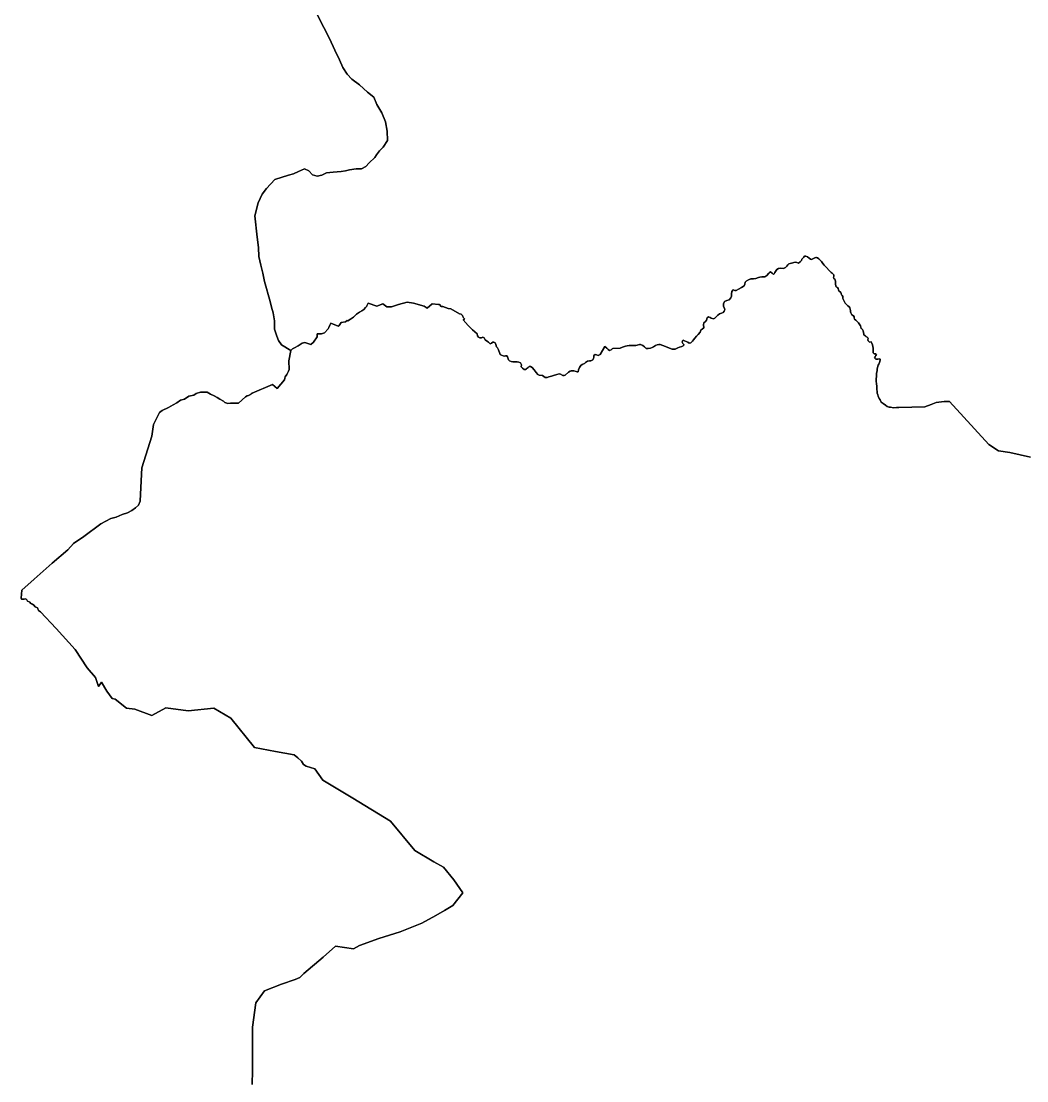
# Model space of a CAD drawing. Header units: inches. Extents: x 33.9 to 41.9, y -4.8 to 5.4.
# Drawn here: x 34.345 to 34.5223, y 0.3384 to 0.5252 of the extents above; entities that cross this region are included whole.
import ezdxf

# ---------------------------------------------------------------- set-up
doc = ezdxf.new("R2010")
doc.units = ezdxf.units.IN
doc.header["$MEASUREMENT"] = 0
doc.layers.add('Counties', color=7, linetype='Continuous')

msp = doc.modelspace()

# ---------------------------------------------------------------- linework, layer by layer
at = {"layer": 'Counties'}
for points in [[(34.39703, 0.52673), (34.39838, 0.52407), (34.39934, 0.5221), (34.40031, 0.52005), (34.40113, 0.51837), (34.40173, 0.517), (34.40245, 0.51582), (34.4033, 0.51496), (34.40465, 0.51395), (34.40608, 0.51269), (34.40715, 0.5118), (34.40769, 0.5105), (34.40858, 0.50903), (34.40925, 0.50742), (34.40954, 0.5058), (34.40957, 0.50415), (34.40879, 0.50297), (34.40818, 0.50232), (34.40765, 0.50164), (34.40733, 0.50117), (34.40636, 0.50024), (34.40579, 0.49959), (34.40501, 0.49913), (34.40405, 0.49913), (34.4029, 0.49898), (34.40216, 0.4988), (34.40144, 0.49866), (34.39998, 0.49859), (34.3988, 0.49848), (34.39798, 0.49802), (34.39716, 0.49784), (34.39638, 0.49809), (34.3957, 0.49881), (34.39492, 0.49917), (34.39388, 0.49866), (34.39303, 0.4983), (34.3921, 0.49802), (34.38971, 0.4973), (34.38822, 0.49572), (34.38747, 0.49468), (34.38679, 0.49317), (34.3862, 0.49089), (34.38657, 0.48711), (34.38682, 0.48528), (34.38689, 0.4837), (34.38725, 0.48219), (34.38761, 0.48079), (34.38789, 0.47928), (34.38889, 0.47577), (34.38914, 0.47476), (34.38939, 0.47379), (34.38967, 0.47239), (34.38968, 0.47089), (34.39006, 0.46969), (34.39037, 0.46891), (34.39088, 0.46816), (34.39256, 0.46712), (34.39216, 0.46533), (34.39223, 0.46377), (34.39213, 0.4635), (34.39199, 0.46326), (34.39182, 0.46289), (34.39155, 0.46248), (34.39147, 0.46224), (34.39143, 0.46195), (34.39013, 0.46045), (34.38933, 0.46112), (34.38573, 0.45963), (34.38553, 0.45953), (34.3854, 0.45939), (34.38533, 0.45933), (34.38506, 0.45923), (34.38482, 0.45916), (34.38455, 0.45899), (34.38328, 0.45787), (34.38289, 0.45783), (34.38189, 0.45783), (34.38142, 0.4578), (34.38089, 0.45798), (34.38068, 0.45823), (34.38003, 0.45855), (34.37957, 0.45888), (34.37904, 0.45916), (34.37836, 0.45945), (34.37775, 0.45977), (34.37722, 0.45977), (34.37661, 0.45977), (34.37586, 0.45959), (34.3754, 0.45929), (34.37454, 0.45911), (34.37376, 0.45858), (34.37305, 0.45836), (34.37244, 0.45793), (34.3718, 0.45757), (34.37094, 0.4571), (34.36987, 0.45657), (34.36937, 0.45621), (34.36832, 0.45408), (34.36802, 0.45204), (34.36623, 0.44646), (34.36604, 0.44183), (34.36598, 0.4406), (34.36566, 0.43991), (34.36516, 0.43941), (34.36452, 0.43894), (34.3637, 0.43855), (34.36281, 0.43823), (34.36174, 0.43776), (34.36081, 0.43755), (34.35903, 0.43657), (34.35602, 0.43436), (34.35422, 0.4331), (34.35322, 0.43202), (34.35045, 0.42967), (34.34726, 0.42686), (34.34512, 0.42491), (34.34498, 0.42351), (34.34506, 0.42332), (34.34551, 0.42332), (34.34581, 0.42335), (34.346, 0.42322), (34.3461, 0.42295), (34.34637, 0.42287), (34.34653, 0.42276), (34.34664, 0.42262), (34.3468, 0.42249), (34.34698, 0.42246), (34.34722, 0.42227), (34.34744, 0.42195), (34.34784, 0.42176), (34.34803, 0.42133), (34.34838, 0.42111), (34.35116, 0.41812), (34.3545, 0.41447), (34.35663, 0.4112), (34.35806, 0.40948), (34.35863, 0.40791), (34.35913, 0.40869), (34.36006, 0.40711), (34.36102, 0.40578), (34.36155, 0.40568), (34.36357, 0.40412), (34.36505, 0.40392), (34.36804, 0.4028), (34.37049, 0.40418), (34.37441, 0.40365), (34.37895, 0.40413), (34.38193, 0.40233), (34.38612, 0.3972), (34.38984, 0.39649), (34.39314, 0.39587), (34.39378, 0.39537), (34.39439, 0.39476), (34.39478, 0.39419), (34.39521, 0.3939), (34.39677, 0.39343), (34.39819, 0.39139), (34.40348, 0.38826), (34.41014, 0.3842), (34.41442, 0.37904), (34.41774, 0.37701), (34.41944, 0.37608), (34.42127, 0.37387), (34.42287, 0.37157), (34.42108, 0.36934), (34.41964, 0.36842), (34.4181, 0.36758), (34.41565, 0.36624), (34.4118, 0.36468), (34.40803, 0.3635), (34.40467, 0.36225), (34.40358, 0.36167), (34.40042, 0.36217), (34.39821, 0.36021), (34.39485, 0.35733), (34.3941, 0.35661), (34.39331, 0.35628), (34.39087, 0.35546), (34.38789, 0.35428), (34.38638, 0.35219), (34.38575, 0.34789), (34.38578, 0.34386), (34.38578, 0.34022), (34.38571, 0.3378)], [(34.39703, 0.52673), (34.39838, 0.52407), (34.39934, 0.5221), (34.40031, 0.52005), (34.40113, 0.51837), (34.40173, 0.517), (34.40245, 0.51582), (34.4033, 0.51496), (34.40465, 0.51395), (34.40608, 0.51269), (34.40715, 0.5118), (34.40769, 0.5105), (34.40858, 0.50903), (34.40925, 0.50742), (34.40954, 0.5058), (34.40957, 0.50415), (34.40879, 0.50297), (34.40818, 0.50232), (34.40765, 0.50164), (34.40733, 0.50117), (34.40636, 0.50024), (34.40579, 0.49959), (34.40501, 0.49913), (34.40405, 0.49913), (34.4029, 0.49898), (34.40216, 0.4988), (34.40144, 0.49866), (34.39998, 0.49859), (34.3988, 0.49848), (34.39798, 0.49802), (34.39716, 0.49784), (34.39638, 0.49809), (34.3957, 0.49881), (34.39492, 0.49917), (34.39388, 0.49866), (34.39303, 0.4983), (34.3921, 0.49802), (34.38971, 0.4973), (34.38822, 0.49572), (34.38747, 0.49468), (34.38679, 0.49317), (34.3862, 0.49089), (34.38657, 0.48711), (34.38682, 0.48528), (34.38689, 0.4837), (34.38725, 0.48219), (34.38761, 0.48079), (34.38789, 0.47928), (34.38889, 0.47577), (34.38914, 0.47476), (34.38939, 0.47379), (34.38967, 0.47239), (34.38968, 0.47089), (34.39006, 0.46969), (34.39037, 0.46891), (34.39088, 0.46816), (34.39256, 0.46712), (34.39216, 0.46533), (34.39223, 0.46377), (34.39213, 0.4635), (34.39199, 0.46326), (34.39182, 0.46289), (34.39155, 0.46248), (34.39147, 0.46224), (34.39143, 0.46195), (34.39013, 0.46045), (34.38933, 0.46112), (34.38573, 0.45963), (34.38553, 0.45953), (34.3854, 0.45939), (34.38533, 0.45933), (34.38506, 0.45923), (34.38482, 0.45916), (34.38455, 0.45899), (34.38328, 0.45787), (34.38289, 0.45783), (34.38189, 0.45783), (34.38142, 0.4578), (34.38089, 0.45798), (34.38068, 0.45823), (34.38003, 0.45855), (34.37957, 0.45888), (34.37904, 0.45916), (34.37836, 0.45945), (34.37775, 0.45977), (34.37722, 0.45977), (34.37661, 0.45977), (34.37586, 0.45959), (34.3754, 0.45929), (34.37454, 0.45911), (34.37376, 0.45858), (34.37305, 0.45836), (34.37244, 0.45793), (34.3718, 0.45757), (34.37094, 0.4571), (34.36987, 0.45657), (34.36937, 0.45621), (34.36832, 0.45408), (34.36802, 0.45204), (34.36623, 0.44646), (34.36604, 0.44183), (34.36598, 0.4406), (34.36566, 0.43991), (34.36516, 0.43941), (34.36452, 0.43894), (34.3637, 0.43855), (34.36281, 0.43823), (34.36174, 0.43776), (34.36081, 0.43755), (34.35903, 0.43657), (34.35602, 0.43436), (34.35422, 0.4331), (34.35322, 0.43202), (34.35045, 0.42967), (34.34726, 0.42686), (34.34512, 0.42491), (34.34498, 0.42351), (34.34506, 0.42332), (34.34551, 0.42332), (34.34581, 0.42335), (34.346, 0.42322), (34.3461, 0.42295), (34.34637, 0.42287), (34.34653, 0.42276), (34.34664, 0.42262), (34.3468, 0.42249), (34.34698, 0.42246), (34.34722, 0.42227), (34.34744, 0.42195), (34.34784, 0.42176), (34.34803, 0.42133), (34.34838, 0.42111), (34.35116, 0.41812), (34.3545, 0.41447), (34.35663, 0.4112), (34.35806, 0.40948), (34.35863, 0.40791), (34.35913, 0.40869), (34.36006, 0.40711), (34.36102, 0.40578), (34.36155, 0.40568), (34.36357, 0.40412), (34.36505, 0.40392), (34.36804, 0.4028), (34.37049, 0.40418), (34.37441, 0.40365), (34.37895, 0.40413), (34.38193, 0.40233), (34.38612, 0.3972), (34.38984, 0.39649), (34.39314, 0.39587), (34.39378, 0.39537), (34.39439, 0.39476), (34.39478, 0.39419), (34.39521, 0.3939), (34.39677, 0.39343), (34.39819, 0.39139), (34.40348, 0.38826), (34.41014, 0.3842), (34.41442, 0.37904), (34.41774, 0.37701), (34.41944, 0.37608), (34.42127, 0.37387), (34.42287, 0.37157), (34.42108, 0.36934), (34.41964, 0.36842), (34.4181, 0.36758), (34.41565, 0.36624), (34.4118, 0.36468), (34.40803, 0.3635), (34.40467, 0.36225), (34.40358, 0.36167), (34.40042, 0.36217), (34.39821, 0.36021), (34.39485, 0.35733), (34.3941, 0.35661), (34.39331, 0.35628), (34.39087, 0.35546), (34.38789, 0.35428), (34.38638, 0.35219), (34.38575, 0.34789), (34.38578, 0.34386), (34.38578, 0.34022), (34.38571, 0.3378)], [(34.523, 0.44836), (34.51933, 0.44918), (34.51734, 0.44946), (34.51566, 0.45059), (34.50869, 0.45814), (34.50775, 0.45813), (34.50635, 0.45799), (34.50544, 0.45763), (34.50434, 0.45719), (34.49976, 0.45708), (34.49932, 0.45708), (34.4988, 0.45705), (34.49831, 0.45718), (34.49804, 0.45718), (34.49769, 0.45728), (34.49738, 0.45751), (34.49699, 0.45778), (34.49662, 0.45806), (34.49646, 0.45842), (34.4963, 0.45869), (34.49613, 0.4591), (34.49605, 0.45931), (34.49595, 0.4596), (34.49592, 0.45984), (34.4959, 0.46033), (34.4959, 0.46093), (34.49581, 0.46123), (34.49579, 0.46179), (34.49579, 0.46211), (34.49581, 0.46263), (34.49585, 0.46311), (34.49592, 0.46361), (34.49595, 0.4639), (34.49611, 0.46454), (34.49625, 0.46474), (34.49636, 0.46504), (34.49649, 0.46546), (34.49645, 0.4656), (34.49627, 0.46568), (34.49606, 0.46562), (34.4957, 0.46564), (34.49549, 0.46586), (34.49561, 0.46602), (34.49571, 0.46625), (34.4958, 0.46645), (34.49569, 0.46658), (34.4954, 0.46653), (34.49521, 0.46671), (34.49522, 0.46724), (34.49522, 0.46754), (34.49518, 0.46783), (34.49509, 0.46814), (34.49501, 0.46846), (34.49486, 0.46867), (34.49459, 0.46863), (34.49436, 0.46886), (34.49432, 0.469), (34.49433, 0.46925), (34.49428, 0.4694), (34.49416, 0.46949), (34.49394, 0.46963), (34.49388, 0.46972), (34.49376, 0.46976), (34.49358, 0.46988), (34.49356, 0.47004), (34.49346, 0.47058), (34.49338, 0.47085), (34.49321, 0.47096), (34.49314, 0.47102), (34.49302, 0.47147), (34.4929, 0.47168), (34.49276, 0.47186), (34.49263, 0.472), (34.49248, 0.47217), (34.49228, 0.47235), (34.49216, 0.47248), (34.49193, 0.47266), (34.49191, 0.47289), (34.4919, 0.47305), (34.49175, 0.47327), (34.49149, 0.4734), (34.4913, 0.47379), (34.49125, 0.47396), (34.49124, 0.47421), (34.4912, 0.47445), (34.49114, 0.47465), (34.49098, 0.47486), (34.49077, 0.47502), (34.49052, 0.47524), (34.49031, 0.47549), (34.49014, 0.47582), (34.48999, 0.47605), (34.4899, 0.47629), (34.48988, 0.47664), (34.48979, 0.47684), (34.48964, 0.47695), (34.48958, 0.47717), (34.48951, 0.47736), (34.48919, 0.47768), (34.48912, 0.47781), (34.48904, 0.47806), (34.48893, 0.47822), (34.48872, 0.47835), (34.48865, 0.47851), (34.48862, 0.47881), (34.48862, 0.47928), (34.48854, 0.4796), (34.48846, 0.47971), (34.48831, 0.47984), (34.48826, 0.48006), (34.48828, 0.48021), (34.4883, 0.48038), (34.48831, 0.48046), (34.48819, 0.48057), (34.48799, 0.48075), (34.48781, 0.48089), (34.4876, 0.4811), (34.48689, 0.48187), (34.48661, 0.48219), (34.48634, 0.4825), (34.4861, 0.48283), (34.48583, 0.48311), (34.48568, 0.48331), (34.48541, 0.48347), (34.48524, 0.48351), (34.48515, 0.48351), (34.48492, 0.48346), (34.48473, 0.48333), (34.48435, 0.48316), (34.48416, 0.48324), (34.48394, 0.48342), (34.48367, 0.48366), (34.48335, 0.48376), (34.48312, 0.48375), (34.48301, 0.48361), (34.48268, 0.48321), (34.48258, 0.48303), (34.48234, 0.48274), (34.48205, 0.48256), (34.48178, 0.48262), (34.4815, 0.48271), (34.48084, 0.48256), (34.48035, 0.48242), (34.48017, 0.48225), (34.48003, 0.482), (34.4798, 0.48177), (34.47943, 0.4816), (34.47892, 0.48163), (34.47852, 0.48161), (34.47823, 0.48142), (34.47789, 0.48089), (34.47776, 0.48067), (34.47764, 0.48054), (34.47745, 0.48075), (34.47714, 0.48102), (34.47698, 0.4809), (34.47681, 0.48075), (34.4765, 0.48033), (34.47611, 0.48011), (34.47561, 0.48014), (34.47523, 0.48007), (34.47503, 0.47998), (34.47453, 0.47984), (34.47412, 0.47979), (34.47367, 0.47977), (34.47323, 0.47961), (34.47281, 0.47937), (34.47266, 0.47918), (34.47258, 0.47886), (34.47247, 0.47853), (34.47201, 0.47825), (34.47147, 0.47797), (34.47109, 0.47774), (34.47083, 0.47772), (34.47055, 0.47786), (34.47029, 0.47755), (34.47024, 0.47712), (34.47025, 0.47669), (34.47016, 0.4764), (34.46983, 0.47608), (34.46942, 0.47594), (34.46901, 0.47579), (34.46883, 0.47539), (34.46883, 0.47495), (34.46903, 0.47454), (34.46908, 0.47431), (34.46897, 0.4741), (34.46877, 0.47386), (34.46848, 0.47374), (34.46814, 0.4736), (34.46785, 0.47337), (34.46757, 0.47306), (34.46729, 0.47281), (34.46705, 0.47274), (34.46668, 0.47286), (34.4665, 0.47296), (34.4662, 0.47308), (34.46597, 0.47288), (34.46586, 0.47251), (34.46567, 0.47226), (34.46538, 0.47204), (34.4653, 0.47169), (34.46537, 0.47114), (34.46512, 0.47093), (34.46486, 0.4707), (34.46473, 0.47038), (34.46437, 0.46995), (34.46407, 0.46967), (34.46376, 0.46934), (34.46355, 0.46901), (34.46337, 0.46878), (34.46309, 0.4685), (34.46281, 0.46843), (34.46256, 0.46858), (34.46224, 0.46874), (34.46197, 0.46887), (34.46172, 0.46894), (34.46159, 0.46886), (34.46152, 0.46859), (34.46164, 0.46837), (34.46184, 0.46817), (34.46184, 0.46806), (34.4617, 0.46795), (34.46148, 0.46784), (34.46108, 0.46772), (34.4608, 0.4676), (34.46034, 0.4674), (34.45979, 0.46737), (34.45812, 0.46805), (34.45767, 0.4682), (34.45744, 0.4682), (34.45713, 0.46815), (34.45685, 0.468), (34.4565, 0.46776), (34.45624, 0.46767), (34.45595, 0.46755), (34.45555, 0.46748), (34.45522, 0.46752), (34.45492, 0.46777), (34.45462, 0.46803), (34.45421, 0.46821), (34.45401, 0.46817), (34.45361, 0.46807), (34.4534, 0.46804), (34.45312, 0.46802), (34.45273, 0.468), (34.45223, 0.46801), (34.45187, 0.46798), (34.45153, 0.4679), (34.45104, 0.4677), (34.45064, 0.46756), (34.44932, 0.46751), (34.4492, 0.46741), (34.44901, 0.46726), (34.44871, 0.46713), (34.44852, 0.46729), (34.44829, 0.46757), (34.44793, 0.46782), (34.44707, 0.46644), (34.44675, 0.46624), (34.44646, 0.46637), (34.44618, 0.46645), (34.44599, 0.46626), (34.44595, 0.46599), (34.44593, 0.46571), (34.44577, 0.46548), (34.44543, 0.46532), (34.44518, 0.46531), (34.44484, 0.46526), (34.44453, 0.46504), (34.44431, 0.46486), (34.44389, 0.46468), (34.44367, 0.46451), (34.44346, 0.46416), (34.44324, 0.46374), (34.44319, 0.4634), (34.44305, 0.46337), (34.44287, 0.46341), (34.44246, 0.46356), (34.44225, 0.46357), (34.442, 0.46356), (34.44177, 0.46352), (34.44148, 0.46331), (34.4409, 0.46279), (34.44075, 0.46275), (34.44048, 0.46276), (34.44011, 0.46296), (34.43984, 0.46302), (34.43942, 0.46291), (34.43888, 0.46275), (34.43851, 0.46264), (34.43803, 0.46251), (34.43772, 0.4624), (34.43741, 0.46237), (34.43715, 0.46253), (34.43694, 0.46275), (34.43635, 0.46278), (34.43611, 0.46293), (34.43581, 0.46324), (34.43542, 0.46376), (34.43508, 0.46417), (34.43478, 0.46432), (34.43457, 0.46434), (34.43437, 0.46416), (34.43423, 0.46403), (34.43409, 0.46392), (34.43391, 0.46379), (34.43368, 0.46382), (34.43342, 0.46403), (34.43327, 0.46414), (34.43318, 0.46428), (34.43323, 0.46459), (34.43303, 0.46497), (34.43277, 0.46508), (34.43245, 0.46513), (34.43202, 0.46514), (34.43171, 0.46514), (34.4314, 0.46518), (34.43109, 0.46531), (34.43092, 0.46551), (34.43074, 0.46603), (34.4306, 0.4662), (34.43038, 0.46621), (34.43022, 0.46617), (34.42998, 0.46621), (34.42969, 0.46632), (34.42946, 0.46644), (34.42931, 0.4668), (34.42921, 0.46706), (34.42916, 0.46728), (34.42899, 0.46759), (34.42882, 0.46781), (34.42866, 0.46817), (34.42856, 0.46852), (34.42835, 0.46863), (34.42813, 0.46858), (34.42791, 0.46843), (34.42767, 0.46831), (34.42737, 0.46862), (34.42719, 0.46871), (34.42682, 0.469), (34.42661, 0.46937), (34.4264, 0.46947), (34.42617, 0.46939), (34.42586, 0.46937), (34.42561, 0.46948), (34.42547, 0.4697), (34.4254, 0.47009), (34.42455, 0.47078), (34.42383, 0.47154), (34.42294, 0.47252), (34.42295, 0.47257), (34.42311, 0.4726), (34.42314, 0.47272), (34.423, 0.4729), (34.42289, 0.47312), (34.4228, 0.47332), (34.42257, 0.47353), (34.42228, 0.47363), (34.42076, 0.47451), (34.42029, 0.47456), (34.41981, 0.47471), (34.41934, 0.47488), (34.41907, 0.47491), (34.41873, 0.47524), (34.41858, 0.47526), (34.41747, 0.47534), (34.41656, 0.47458), (34.41602, 0.47493), (34.41419, 0.47551), (34.41304, 0.47567), (34.41152, 0.47524), (34.41028, 0.47483), (34.40947, 0.47484), (34.40876, 0.47534), (34.40773, 0.47495), (34.40615, 0.47548), (34.40595, 0.475), (34.40593, 0.47493), (34.40571, 0.47472), (34.40543, 0.47439), (34.40503, 0.47413), (34.40462, 0.47388), (34.40414, 0.47352), (34.40358, 0.473), (34.40305, 0.47265), (34.40259, 0.47235), (34.40244, 0.4724), (34.40219, 0.4722), (34.40144, 0.4721), (34.40105, 0.47153), (34.40089, 0.4714), (34.39957, 0.47197), (34.39941, 0.47163), (34.39924, 0.47121), (34.39912, 0.47093), (34.39845, 0.47026), (34.39794, 0.47006), (34.39717, 0.47006), (34.39717, 0.46955), (34.39652, 0.46862), (34.39606, 0.46821), (34.39501, 0.46856), (34.39454, 0.46841), (34.39382, 0.46797), (34.39317, 0.46759), (34.39281, 0.46744), (34.39256, 0.46712), (34.39088, 0.46816), (34.39037, 0.46891), (34.39006, 0.46969), (34.38968, 0.47089), (34.38967, 0.47239), (34.38939, 0.47379), (34.38914, 0.47476), (34.38889, 0.47577), (34.38789, 0.47928), (34.38761, 0.48079), (34.38725, 0.48219), (34.38689, 0.4837), (34.38682, 0.48528), (34.38657, 0.48711), (34.3862, 0.49089), (34.38679, 0.49317), (34.38747, 0.49468), (34.38822, 0.49572), (34.38971, 0.4973), (34.3921, 0.49802), (34.39303, 0.4983), (34.39388, 0.49866), (34.39492, 0.49917), (34.3957, 0.49881), (34.39638, 0.49809), (34.39716, 0.49784), (34.39798, 0.49802), (34.3988, 0.49848), (34.39998, 0.49859), (34.40144, 0.49866), (34.40216, 0.4988), (34.4029, 0.49898), (34.40405, 0.49913), (34.40501, 0.49913), (34.40579, 0.49959), (34.40636, 0.50024), (34.40733, 0.50117), (34.40765, 0.50164), (34.40818, 0.50232), (34.40879, 0.50297), (34.40957, 0.50415), (34.40954, 0.5058), (34.40925, 0.50742), (34.40858, 0.50903), (34.40769, 0.5105), (34.40715, 0.5118), (34.40608, 0.51269), (34.40465, 0.51395), (34.4033, 0.51496), (34.40245, 0.51582), (34.40173, 0.517), (34.40113, 0.51837), (34.40031, 0.52005), (34.39934, 0.5221), (34.39838, 0.52407), (34.39703, 0.52673)], [(34.523, 0.44836), (34.51933, 0.44918), (34.51734, 0.44946), (34.51566, 0.45059), (34.50869, 0.45814), (34.50775, 0.45813), (34.50635, 0.45799), (34.50544, 0.45763), (34.50434, 0.45719), (34.49976, 0.45708), (34.49932, 0.45708), (34.4988, 0.45705), (34.49831, 0.45718), (34.49804, 0.45718), (34.49769, 0.45728), (34.49738, 0.45751), (34.49699, 0.45778), (34.49662, 0.45806), (34.49646, 0.45842), (34.4963, 0.45869), (34.49613, 0.4591), (34.49605, 0.45931), (34.49595, 0.4596), (34.49592, 0.45984), (34.4959, 0.46033), (34.4959, 0.46093), (34.49581, 0.46123), (34.49579, 0.46179), (34.49579, 0.46211), (34.49581, 0.46263), (34.49585, 0.46311), (34.49592, 0.46361), (34.49595, 0.4639), (34.49611, 0.46454), (34.49625, 0.46474), (34.49636, 0.46504), (34.49649, 0.46546), (34.49645, 0.4656), (34.49627, 0.46568), (34.49606, 0.46562), (34.4957, 0.46564), (34.49549, 0.46586), (34.49561, 0.46602), (34.49571, 0.46625), (34.4958, 0.46645), (34.49569, 0.46658), (34.4954, 0.46653), (34.49521, 0.46671), (34.49522, 0.46724), (34.49522, 0.46754), (34.49518, 0.46783), (34.49509, 0.46814), (34.49501, 0.46846), (34.49486, 0.46867), (34.49459, 0.46863), (34.49436, 0.46886), (34.49432, 0.469), (34.49433, 0.46925), (34.49428, 0.4694), (34.49416, 0.46949), (34.49394, 0.46963), (34.49388, 0.46972), (34.49376, 0.46976), (34.49358, 0.46988), (34.49356, 0.47004), (34.49346, 0.47058), (34.49338, 0.47085), (34.49321, 0.47096), (34.49314, 0.47102), (34.49302, 0.47147), (34.4929, 0.47168), (34.49276, 0.47186), (34.49263, 0.472), (34.49248, 0.47217), (34.49228, 0.47235), (34.49216, 0.47248), (34.49193, 0.47266), (34.49191, 0.47289), (34.4919, 0.47305), (34.49175, 0.47327), (34.49149, 0.4734), (34.4913, 0.47379), (34.49125, 0.47396), (34.49124, 0.47421), (34.4912, 0.47445), (34.49114, 0.47465), (34.49098, 0.47486), (34.49077, 0.47502), (34.49052, 0.47524), (34.49031, 0.47549), (34.49014, 0.47582), (34.48999, 0.47605), (34.4899, 0.47629), (34.48988, 0.47664), (34.48979, 0.47684), (34.48964, 0.47695), (34.48958, 0.47717), (34.48951, 0.47736), (34.48919, 0.47768), (34.48912, 0.47781), (34.48904, 0.47806), (34.48893, 0.47822), (34.48872, 0.47835), (34.48865, 0.47851), (34.48862, 0.47881), (34.48862, 0.47928), (34.48854, 0.4796), (34.48846, 0.47971), (34.48831, 0.47984), (34.48826, 0.48006), (34.48828, 0.48021), (34.4883, 0.48038), (34.48831, 0.48046), (34.48819, 0.48057), (34.48799, 0.48075), (34.48781, 0.48089), (34.4876, 0.4811), (34.48689, 0.48187), (34.48661, 0.48219), (34.48634, 0.4825), (34.4861, 0.48283), (34.48583, 0.48311), (34.48568, 0.48331), (34.48541, 0.48347), (34.48524, 0.48351), (34.48515, 0.48351), (34.48492, 0.48346), (34.48473, 0.48333), (34.48435, 0.48316), (34.48416, 0.48324), (34.48394, 0.48342), (34.48367, 0.48366), (34.48335, 0.48376), (34.48312, 0.48375), (34.48301, 0.48361), (34.48268, 0.48321), (34.48258, 0.48303), (34.48234, 0.48274), (34.48205, 0.48256), (34.48178, 0.48262), (34.4815, 0.48271), (34.48084, 0.48256), (34.48035, 0.48242), (34.48017, 0.48225), (34.48003, 0.482), (34.4798, 0.48177), (34.47943, 0.4816), (34.47892, 0.48163), (34.47852, 0.48161), (34.47823, 0.48142), (34.47789, 0.48089), (34.47776, 0.48067), (34.47764, 0.48054), (34.47745, 0.48075), (34.47714, 0.48102), (34.47698, 0.4809), (34.47681, 0.48075), (34.4765, 0.48033), (34.47611, 0.48011), (34.47561, 0.48014), (34.47523, 0.48007), (34.47503, 0.47998), (34.47453, 0.47984), (34.47412, 0.47979), (34.47367, 0.47977), (34.47323, 0.47961), (34.47281, 0.47937), (34.47266, 0.47918), (34.47258, 0.47886), (34.47247, 0.47853), (34.47201, 0.47825), (34.47147, 0.47797), (34.47109, 0.47774), (34.47083, 0.47772), (34.47055, 0.47786), (34.47029, 0.47755), (34.47024, 0.47712), (34.47025, 0.47669), (34.47016, 0.4764), (34.46983, 0.47608), (34.46942, 0.47594), (34.46901, 0.47579), (34.46883, 0.47539), (34.46883, 0.47495), (34.46903, 0.47454), (34.46908, 0.47431), (34.46897, 0.4741), (34.46877, 0.47386), (34.46848, 0.47374), (34.46814, 0.4736), (34.46785, 0.47337), (34.46757, 0.47306), (34.46729, 0.47281), (34.46705, 0.47274), (34.46668, 0.47286), (34.4665, 0.47296), (34.4662, 0.47308), (34.46597, 0.47288), (34.46586, 0.47251), (34.46567, 0.47226), (34.46538, 0.47204), (34.4653, 0.47169), (34.46537, 0.47114), (34.46512, 0.47093), (34.46486, 0.4707), (34.46473, 0.47038), (34.46437, 0.46995), (34.46407, 0.46967), (34.46376, 0.46934), (34.46355, 0.46901), (34.46337, 0.46878), (34.46309, 0.4685), (34.46281, 0.46843), (34.46256, 0.46858), (34.46224, 0.46874), (34.46197, 0.46887), (34.46172, 0.46894), (34.46159, 0.46886), (34.46152, 0.46859), (34.46164, 0.46837), (34.46184, 0.46817), (34.46184, 0.46806), (34.4617, 0.46795), (34.46148, 0.46784), (34.46108, 0.46772), (34.4608, 0.4676), (34.46034, 0.4674), (34.45979, 0.46737), (34.45812, 0.46805), (34.45767, 0.4682), (34.45744, 0.4682), (34.45713, 0.46815), (34.45685, 0.468), (34.4565, 0.46776), (34.45624, 0.46767), (34.45595, 0.46755), (34.45555, 0.46748), (34.45522, 0.46752), (34.45492, 0.46777), (34.45462, 0.46803), (34.45421, 0.46821), (34.45401, 0.46817), (34.45361, 0.46807), (34.4534, 0.46804), (34.45312, 0.46802), (34.45273, 0.468), (34.45223, 0.46801), (34.45187, 0.46798), (34.45153, 0.4679), (34.45104, 0.4677), (34.45064, 0.46756), (34.44932, 0.46751), (34.4492, 0.46741), (34.44901, 0.46726), (34.44871, 0.46713), (34.44852, 0.46729), (34.44829, 0.46757), (34.44793, 0.46782), (34.44707, 0.46644), (34.44675, 0.46624), (34.44646, 0.46637), (34.44618, 0.46645), (34.44599, 0.46626), (34.44595, 0.46599), (34.44593, 0.46571), (34.44577, 0.46548), (34.44543, 0.46532), (34.44518, 0.46531), (34.44484, 0.46526), (34.44453, 0.46504), (34.44431, 0.46486), (34.44389, 0.46468), (34.44367, 0.46451), (34.44346, 0.46416), (34.44324, 0.46374), (34.44319, 0.4634), (34.44305, 0.46337), (34.44287, 0.46341), (34.44246, 0.46356), (34.44225, 0.46357), (34.442, 0.46356), (34.44177, 0.46352), (34.44148, 0.46331), (34.4409, 0.46279), (34.44075, 0.46275), (34.44048, 0.46276), (34.44011, 0.46296), (34.43984, 0.46302), (34.43942, 0.46291), (34.43888, 0.46275), (34.43851, 0.46264), (34.43803, 0.46251), (34.43772, 0.4624), (34.43741, 0.46237), (34.43715, 0.46253), (34.43694, 0.46275), (34.43635, 0.46278), (34.43611, 0.46293), (34.43581, 0.46324), (34.43542, 0.46376), (34.43508, 0.46417), (34.43478, 0.46432), (34.43457, 0.46434), (34.43437, 0.46416), (34.43423, 0.46403), (34.43409, 0.46392), (34.43391, 0.46379), (34.43368, 0.46382), (34.43342, 0.46403), (34.43327, 0.46414), (34.43318, 0.46428), (34.43323, 0.46459), (34.43303, 0.46497), (34.43277, 0.46508), (34.43245, 0.46513), (34.43202, 0.46514), (34.43171, 0.46514), (34.4314, 0.46518), (34.43109, 0.46531), (34.43092, 0.46551), (34.43074, 0.46603), (34.4306, 0.4662), (34.43038, 0.46621), (34.43022, 0.46617), (34.42998, 0.46621), (34.42969, 0.46632), (34.42946, 0.46644), (34.42931, 0.4668), (34.42921, 0.46706), (34.42916, 0.46728), (34.42899, 0.46759), (34.42882, 0.46781), (34.42866, 0.46817), (34.42856, 0.46852), (34.42835, 0.46863), (34.42813, 0.46858), (34.42791, 0.46843), (34.42767, 0.46831), (34.42737, 0.46862), (34.42719, 0.46871), (34.42682, 0.469), (34.42661, 0.46937), (34.4264, 0.46947), (34.42617, 0.46939), (34.42586, 0.46937), (34.42561, 0.46948), (34.42547, 0.4697), (34.4254, 0.47009), (34.42455, 0.47078), (34.42383, 0.47154), (34.42294, 0.47252), (34.42295, 0.47257), (34.42311, 0.4726), (34.42314, 0.47272), (34.423, 0.4729), (34.42289, 0.47312), (34.4228, 0.47332), (34.42257, 0.47353), (34.42228, 0.47363), (34.42076, 0.47451), (34.42029, 0.47456), (34.41981, 0.47471), (34.41934, 0.47488), (34.41907, 0.47491), (34.41873, 0.47524), (34.41858, 0.47526), (34.41747, 0.47534), (34.41656, 0.47458), (34.41602, 0.47493), (34.41419, 0.47551), (34.41304, 0.47567), (34.41152, 0.47524), (34.41028, 0.47483), (34.40947, 0.47484), (34.40876, 0.47534), (34.40773, 0.47495), (34.40615, 0.47548), (34.40595, 0.475), (34.40593, 0.47493), (34.40571, 0.47472), (34.40543, 0.47439), (34.40503, 0.47413), (34.40462, 0.47388), (34.40414, 0.47352), (34.40358, 0.473), (34.40305, 0.47265), (34.40259, 0.47235), (34.40244, 0.4724), (34.40219, 0.4722), (34.40144, 0.4721), (34.40105, 0.47153), (34.40089, 0.4714), (34.39957, 0.47197), (34.39941, 0.47163), (34.39924, 0.47121), (34.39912, 0.47093), (34.39845, 0.47026), (34.39794, 0.47006), (34.39717, 0.47006), (34.39717, 0.46955), (34.39652, 0.46862), (34.39606, 0.46821), (34.39501, 0.46856), (34.39454, 0.46841), (34.39382, 0.46797), (34.39317, 0.46759), (34.39281, 0.46744), (34.39256, 0.46712), (34.39088, 0.46816), (34.39037, 0.46891), (34.39006, 0.46969), (34.38968, 0.47089), (34.38967, 0.47239), (34.38939, 0.47379), (34.38914, 0.47476), (34.38889, 0.47577), (34.38789, 0.47928), (34.38761, 0.48079), (34.38725, 0.48219), (34.38689, 0.4837), (34.38682, 0.48528), (34.38657, 0.48711), (34.3862, 0.49089), (34.38679, 0.49317), (34.38747, 0.49468), (34.38822, 0.49572), (34.38971, 0.4973), (34.3921, 0.49802), (34.39303, 0.4983), (34.39388, 0.49866), (34.39492, 0.49917), (34.3957, 0.49881), (34.39638, 0.49809), (34.39716, 0.49784), (34.39798, 0.49802), (34.3988, 0.49848), (34.39998, 0.49859), (34.40144, 0.49866), (34.40216, 0.4988), (34.4029, 0.49898), (34.40405, 0.49913), (34.40501, 0.49913), (34.40579, 0.49959), (34.40636, 0.50024), (34.40733, 0.50117), (34.40765, 0.50164), (34.40818, 0.50232), (34.40879, 0.50297), (34.40957, 0.50415), (34.40954, 0.5058), (34.40925, 0.50742), (34.40858, 0.50903), (34.40769, 0.5105), (34.40715, 0.5118), (34.40608, 0.51269), (34.40465, 0.51395), (34.4033, 0.51496), (34.40245, 0.51582), (34.40173, 0.517), (34.40113, 0.51837), (34.40031, 0.52005), (34.39934, 0.5221), (34.39838, 0.52407), (34.39703, 0.52673)], [(34.38571, 0.3378), (34.38578, 0.34022), (34.38578, 0.34386), (34.38575, 0.34789), (34.38638, 0.35219), (34.38789, 0.35428), (34.39087, 0.35546), (34.39331, 0.35628), (34.3941, 0.35661), (34.39485, 0.35733), (34.39821, 0.36021), (34.40042, 0.36217), (34.40358, 0.36167), (34.40467, 0.36225), (34.40803, 0.3635), (34.4118, 0.36468), (34.41565, 0.36624), (34.4181, 0.36758), (34.41964, 0.36842), (34.42108, 0.36934), (34.42287, 0.37157), (34.42127, 0.37387), (34.41944, 0.37608), (34.41774, 0.37701), (34.41442, 0.37904), (34.41014, 0.3842), (34.40348, 0.38826), (34.39819, 0.39139), (34.39677, 0.39343), (34.39521, 0.3939), (34.39478, 0.39419), (34.39439, 0.39476), (34.39378, 0.39537), (34.39314, 0.39587), (34.38984, 0.39649), (34.38612, 0.3972), (34.38193, 0.40233), (34.37895, 0.40413), (34.37441, 0.40365), (34.37049, 0.40418), (34.36804, 0.4028), (34.36505, 0.40392), (34.36357, 0.40412), (34.36155, 0.40568), (34.36102, 0.40578), (34.36006, 0.40711), (34.35913, 0.40869), (34.35863, 0.40791), (34.35806, 0.40948), (34.35663, 0.4112), (34.3545, 0.41447), (34.35116, 0.41812), (34.34838, 0.42111), (34.34803, 0.42133), (34.34784, 0.42176), (34.34744, 0.42195), (34.34722, 0.42227), (34.34698, 0.42246), (34.3468, 0.42249), (34.34664, 0.42262), (34.34653, 0.42276), (34.34637, 0.42287), (34.3461, 0.42295), (34.346, 0.42322), (34.34581, 0.42335), (34.34551, 0.42332), (34.34506, 0.42332), (34.34498, 0.42351), (34.34512, 0.42491), (34.34726, 0.42686), (34.35045, 0.42967), (34.35322, 0.43202), (34.35422, 0.4331), (34.35602, 0.43436), (34.35903, 0.43657), (34.36081, 0.43755), (34.36174, 0.43776), (34.36281, 0.43823), (34.3637, 0.43855), (34.36452, 0.43894), (34.36516, 0.43941), (34.36566, 0.43991), (34.36598, 0.4406), (34.36604, 0.44183), (34.36623, 0.44646), (34.36802, 0.45204), (34.36832, 0.45408), (34.36937, 0.45621), (34.36987, 0.45657), (34.37094, 0.4571), (34.3718, 0.45757), (34.37244, 0.45793), (34.37305, 0.45836), (34.37376, 0.45858), (34.37454, 0.45911), (34.3754, 0.45929), (34.37586, 0.45959), (34.37661, 0.45977), (34.37722, 0.45977), (34.37775, 0.45977), (34.37836, 0.45945), (34.37904, 0.45916), (34.37957, 0.45888), (34.38003, 0.45855), (34.38068, 0.45823), (34.38089, 0.45798), (34.38142, 0.4578), (34.38189, 0.45783), (34.38289, 0.45783), (34.38328, 0.45787), (34.38455, 0.45899), (34.38482, 0.45916), (34.38506, 0.45923), (34.38533, 0.45933), (34.3854, 0.45939), (34.38553, 0.45953), (34.38573, 0.45963), (34.38933, 0.46112), (34.39013, 0.46045), (34.39143, 0.46195), (34.39147, 0.46224), (34.39155, 0.46248), (34.39182, 0.46289), (34.39199, 0.46326), (34.39213, 0.4635), (34.39223, 0.46377), (34.39216, 0.46533), (34.39256, 0.46712), (34.39281, 0.46744), (34.39317, 0.46759), (34.39382, 0.46797), (34.39454, 0.46841), (34.39501, 0.46856), (34.39606, 0.46821), (34.39652, 0.46862), (34.39717, 0.46955), (34.39717, 0.47006), (34.39794, 0.47006), (34.39845, 0.47026), (34.39912, 0.47093), (34.39924, 0.47121), (34.39941, 0.47163), (34.39957, 0.47197), (34.40089, 0.4714), (34.40105, 0.47153), (34.40144, 0.4721), (34.40219, 0.4722), (34.40244, 0.4724), (34.40259, 0.47235), (34.40305, 0.47265), (34.40358, 0.473), (34.40414, 0.47352), (34.40462, 0.47388), (34.40503, 0.47413), (34.40543, 0.47439), (34.40571, 0.47472), (34.40593, 0.47493), (34.40595, 0.475), (34.40615, 0.47548), (34.40773, 0.47495), (34.40876, 0.47534), (34.40947, 0.47484), (34.41028, 0.47483), (34.41152, 0.47524), (34.41304, 0.47567), (34.41419, 0.47551), (34.41602, 0.47493), (34.41656, 0.47458), (34.41747, 0.47534), (34.41858, 0.47526), (34.41873, 0.47524), (34.41907, 0.47491), (34.41934, 0.47488), (34.41981, 0.47471), (34.42029, 0.47456), (34.42076, 0.47451), (34.42228, 0.47363), (34.42257, 0.47353), (34.4228, 0.47332), (34.42289, 0.47312), (34.423, 0.4729), (34.42314, 0.47272), (34.42311, 0.4726), (34.42295, 0.47257), (34.42294, 0.47252), (34.42383, 0.47154), (34.42455, 0.47078), (34.4254, 0.47009), (34.42547, 0.4697), (34.42561, 0.46948), (34.42586, 0.46937), (34.42617, 0.46939), (34.4264, 0.46947), (34.42661, 0.46937), (34.42682, 0.469), (34.42719, 0.46871), (34.42737, 0.46862), (34.42767, 0.46831), (34.42791, 0.46843), (34.42813, 0.46858), (34.42835, 0.46863), (34.42856, 0.46852), (34.42866, 0.46817), (34.42882, 0.46781), (34.42899, 0.46759), (34.42916, 0.46728), (34.42921, 0.46706), (34.42931, 0.4668), (34.42946, 0.46644), (34.42969, 0.46632), (34.42998, 0.46621), (34.43022, 0.46617), (34.43038, 0.46621), (34.4306, 0.4662), (34.43074, 0.46603), (34.43092, 0.46551), (34.43109, 0.46531), (34.4314, 0.46518), (34.43171, 0.46514), (34.43202, 0.46514), (34.43245, 0.46513), (34.43277, 0.46508), (34.43303, 0.46497), (34.43323, 0.46459), (34.43318, 0.46428), (34.43327, 0.46414), (34.43342, 0.46403), (34.43368, 0.46382), (34.43391, 0.46379), (34.43409, 0.46392), (34.43423, 0.46403), (34.43437, 0.46416), (34.43457, 0.46434), (34.43478, 0.46432), (34.43508, 0.46417), (34.43542, 0.46376), (34.43581, 0.46324), (34.43611, 0.46293), (34.43635, 0.46278), (34.43694, 0.46275), (34.43715, 0.46253), (34.43741, 0.46237), (34.43772, 0.4624), (34.43803, 0.46251), (34.43851, 0.46264), (34.43888, 0.46275), (34.43942, 0.46291), (34.43984, 0.46302), (34.44011, 0.46296), (34.44048, 0.46276), (34.44075, 0.46275), (34.4409, 0.46279), (34.44148, 0.46331), (34.44177, 0.46352), (34.442, 0.46356), (34.44225, 0.46357), (34.44246, 0.46356), (34.44287, 0.46341), (34.44305, 0.46337), (34.44319, 0.4634), (34.44324, 0.46374), (34.44346, 0.46416), (34.44367, 0.46451), (34.44389, 0.46468), (34.44431, 0.46486), (34.44453, 0.46504), (34.44484, 0.46526), (34.44518, 0.46531), (34.44543, 0.46532), (34.44577, 0.46548), (34.44593, 0.46571), (34.44595, 0.46599), (34.44599, 0.46626), (34.44618, 0.46645), (34.44646, 0.46637), (34.44675, 0.46624), (34.44707, 0.46644), (34.44793, 0.46782), (34.44829, 0.46757), (34.44852, 0.46729), (34.44871, 0.46713), (34.44901, 0.46726), (34.4492, 0.46741), (34.44932, 0.46751), (34.45064, 0.46756), (34.45104, 0.4677), (34.45153, 0.4679), (34.45187, 0.46798), (34.45223, 0.46801), (34.45273, 0.468), (34.45312, 0.46802), (34.4534, 0.46804), (34.45361, 0.46807), (34.45401, 0.46817), (34.45421, 0.46821), (34.45462, 0.46803), (34.45492, 0.46777), (34.45522, 0.46752), (34.45555, 0.46748), (34.45595, 0.46755), (34.45624, 0.46767), (34.4565, 0.46776), (34.45685, 0.468), (34.45713, 0.46815), (34.45744, 0.4682), (34.45767, 0.4682), (34.45812, 0.46805), (34.45979, 0.46737), (34.46034, 0.4674), (34.4608, 0.4676), (34.46108, 0.46772), (34.46148, 0.46784), (34.4617, 0.46795), (34.46184, 0.46806), (34.46184, 0.46817), (34.46164, 0.46837), (34.46152, 0.46859), (34.46159, 0.46886), (34.46172, 0.46894), (34.46197, 0.46887), (34.46224, 0.46874), (34.46256, 0.46858), (34.46281, 0.46843), (34.46309, 0.4685), (34.46337, 0.46878), (34.46355, 0.46901), (34.46376, 0.46934), (34.46407, 0.46967), (34.46437, 0.46995), (34.46473, 0.47038), (34.46486, 0.4707), (34.46512, 0.47093), (34.46537, 0.47114), (34.4653, 0.47169), (34.46538, 0.47204), (34.46567, 0.47226), (34.46586, 0.47251), (34.46597, 0.47288), (34.4662, 0.47308), (34.4665, 0.47296), (34.46668, 0.47286), (34.46705, 0.47274), (34.46729, 0.47281), (34.46757, 0.47306), (34.46785, 0.47337), (34.46814, 0.4736), (34.46848, 0.47374), (34.46877, 0.47386), (34.46897, 0.4741), (34.46908, 0.47431), (34.46903, 0.47454), (34.46883, 0.47495), (34.46883, 0.47539), (34.46901, 0.47579), (34.46942, 0.47594), (34.46983, 0.47608), (34.47016, 0.4764), (34.47025, 0.47669), (34.47024, 0.47712), (34.47029, 0.47755), (34.47055, 0.47786), (34.47083, 0.47772), (34.47109, 0.47774), (34.47147, 0.47797), (34.47201, 0.47825), (34.47247, 0.47853), (34.47258, 0.47886), (34.47266, 0.47918), (34.47281, 0.47937), (34.47323, 0.47961), (34.47367, 0.47977), (34.47412, 0.47979), (34.47453, 0.47984), (34.47503, 0.47998), (34.47523, 0.48007), (34.47561, 0.48014), (34.47611, 0.48011), (34.4765, 0.48033), (34.47681, 0.48075), (34.47698, 0.4809), (34.47714, 0.48102), (34.47745, 0.48075), (34.47764, 0.48054), (34.47776, 0.48067), (34.47789, 0.48089), (34.47823, 0.48142), (34.47852, 0.48161), (34.47892, 0.48163), (34.47943, 0.4816), (34.4798, 0.48177), (34.48003, 0.482), (34.48017, 0.48225), (34.48035, 0.48242), (34.48084, 0.48256), (34.4815, 0.48271), (34.48178, 0.48262), (34.48205, 0.48256), (34.48234, 0.48274), (34.48258, 0.48303), (34.48268, 0.48321), (34.48301, 0.48361), (34.48312, 0.48375), (34.48335, 0.48376), (34.48367, 0.48366), (34.48394, 0.48342), (34.48416, 0.48324), (34.48435, 0.48316), (34.48473, 0.48333), (34.48492, 0.48346), (34.48515, 0.48351), (34.48524, 0.48351), (34.48541, 0.48347), (34.48568, 0.48331), (34.48583, 0.48311), (34.4861, 0.48283), (34.48634, 0.4825), (34.48661, 0.48219), (34.48689, 0.48187), (34.4876, 0.4811), (34.48781, 0.48089), (34.48799, 0.48075), (34.48819, 0.48057), (34.48831, 0.48046), (34.4883, 0.48038), (34.48828, 0.48021), (34.48826, 0.48006), (34.48831, 0.47984), (34.48846, 0.47971), (34.48854, 0.4796), (34.48862, 0.47928), (34.48862, 0.47881), (34.48865, 0.47851), (34.48872, 0.47835), (34.48893, 0.47822), (34.48904, 0.47806), (34.48912, 0.47781), (34.48919, 0.47768), (34.48951, 0.47736), (34.48958, 0.47717), (34.48964, 0.47695), (34.48979, 0.47684), (34.48988, 0.47664), (34.4899, 0.47629), (34.48999, 0.47605), (34.49014, 0.47582), (34.49031, 0.47549), (34.49052, 0.47524), (34.49077, 0.47502), (34.49098, 0.47486), (34.49114, 0.47465), (34.4912, 0.47445), (34.49124, 0.47421), (34.49125, 0.47396), (34.4913, 0.47379), (34.49149, 0.4734), (34.49175, 0.47327), (34.4919, 0.47305), (34.49191, 0.47289), (34.49193, 0.47266), (34.49216, 0.47248), (34.49228, 0.47235), (34.49248, 0.47217), (34.49263, 0.472), (34.49276, 0.47186), (34.4929, 0.47168), (34.49302, 0.47147), (34.49314, 0.47102), (34.49321, 0.47096), (34.49338, 0.47085), (34.49346, 0.47058), (34.49356, 0.47004), (34.49358, 0.46988), (34.49376, 0.46976), (34.49388, 0.46972), (34.49394, 0.46963), (34.49416, 0.46949), (34.49428, 0.4694), (34.49433, 0.46925), (34.49432, 0.469), (34.49436, 0.46886), (34.49459, 0.46863), (34.49486, 0.46867), (34.49501, 0.46846), (34.49509, 0.46814), (34.49518, 0.46783), (34.49522, 0.46754), (34.49522, 0.46724), (34.49521, 0.46671), (34.4954, 0.46653), (34.49569, 0.46658), (34.4958, 0.46645), (34.49571, 0.46625), (34.49561, 0.46602), (34.49549, 0.46586), (34.4957, 0.46564), (34.49606, 0.46562), (34.49627, 0.46568), (34.49645, 0.4656), (34.49649, 0.46546), (34.49636, 0.46504), (34.49625, 0.46474), (34.49611, 0.46454), (34.49595, 0.4639), (34.49592, 0.46361), (34.49585, 0.46311), (34.49581, 0.46263), (34.49579, 0.46211), (34.49579, 0.46179), (34.49581, 0.46123), (34.4959, 0.46093), (34.4959, 0.46033), (34.49592, 0.45984), (34.49595, 0.4596), (34.49605, 0.45931), (34.49613, 0.4591), (34.4963, 0.45869), (34.49646, 0.45842), (34.49662, 0.45806), (34.49699, 0.45778), (34.49738, 0.45751), (34.49769, 0.45728), (34.49804, 0.45718), (34.49831, 0.45718), (34.4988, 0.45705), (34.49932, 0.45708), (34.49976, 0.45708), (34.50434, 0.45719), (34.50544, 0.45763), (34.50635, 0.45799), (34.50775, 0.45813), (34.50869, 0.45814), (34.51566, 0.45059), (34.51734, 0.44946), (34.51933, 0.44918), (34.523, 0.44836)], [(34.38571, 0.3378), (34.38578, 0.34022), (34.38578, 0.34386), (34.38575, 0.34789), (34.38638, 0.35219), (34.38789, 0.35428), (34.39087, 0.35546), (34.39331, 0.35628), (34.3941, 0.35661), (34.39485, 0.35733), (34.39821, 0.36021), (34.40042, 0.36217), (34.40358, 0.36167), (34.40467, 0.36225), (34.40803, 0.3635), (34.4118, 0.36468), (34.41565, 0.36624), (34.4181, 0.36758), (34.41964, 0.36842), (34.42108, 0.36934), (34.42287, 0.37157), (34.42127, 0.37387), (34.41944, 0.37608), (34.41774, 0.37701), (34.41442, 0.37904), (34.41014, 0.3842), (34.40348, 0.38826), (34.39819, 0.39139), (34.39677, 0.39343), (34.39521, 0.3939), (34.39478, 0.39419), (34.39439, 0.39476), (34.39378, 0.39537), (34.39314, 0.39587), (34.38984, 0.39649), (34.38612, 0.3972), (34.38193, 0.40233), (34.37895, 0.40413), (34.37441, 0.40365), (34.37049, 0.40418), (34.36804, 0.4028), (34.36505, 0.40392), (34.36357, 0.40412), (34.36155, 0.40568), (34.36102, 0.40578), (34.36006, 0.40711), (34.35913, 0.40869), (34.35863, 0.40791), (34.35806, 0.40948), (34.35663, 0.4112), (34.3545, 0.41447), (34.35116, 0.41812), (34.34838, 0.42111), (34.34803, 0.42133), (34.34784, 0.42176), (34.34744, 0.42195), (34.34722, 0.42227), (34.34698, 0.42246), (34.3468, 0.42249), (34.34664, 0.42262), (34.34653, 0.42276), (34.34637, 0.42287), (34.3461, 0.42295), (34.346, 0.42322), (34.34581, 0.42335), (34.34551, 0.42332), (34.34506, 0.42332), (34.34498, 0.42351), (34.34512, 0.42491), (34.34726, 0.42686), (34.35045, 0.42967), (34.35322, 0.43202), (34.35422, 0.4331), (34.35602, 0.43436), (34.35903, 0.43657), (34.36081, 0.43755), (34.36174, 0.43776), (34.36281, 0.43823), (34.3637, 0.43855), (34.36452, 0.43894), (34.36516, 0.43941), (34.36566, 0.43991), (34.36598, 0.4406), (34.36604, 0.44183), (34.36623, 0.44646), (34.36802, 0.45204), (34.36832, 0.45408), (34.36937, 0.45621), (34.36987, 0.45657), (34.37094, 0.4571), (34.3718, 0.45757), (34.37244, 0.45793), (34.37305, 0.45836), (34.37376, 0.45858), (34.37454, 0.45911), (34.3754, 0.45929), (34.37586, 0.45959), (34.37661, 0.45977), (34.37722, 0.45977), (34.37775, 0.45977), (34.37836, 0.45945), (34.37904, 0.45916), (34.37957, 0.45888), (34.38003, 0.45855), (34.38068, 0.45823), (34.38089, 0.45798), (34.38142, 0.4578), (34.38189, 0.45783), (34.38289, 0.45783), (34.38328, 0.45787), (34.38455, 0.45899), (34.38482, 0.45916), (34.38506, 0.45923), (34.38533, 0.45933), (34.3854, 0.45939), (34.38553, 0.45953), (34.38573, 0.45963), (34.38933, 0.46112), (34.39013, 0.46045), (34.39143, 0.46195), (34.39147, 0.46224), (34.39155, 0.46248), (34.39182, 0.46289), (34.39199, 0.46326), (34.39213, 0.4635), (34.39223, 0.46377), (34.39216, 0.46533), (34.39256, 0.46712), (34.39281, 0.46744), (34.39317, 0.46759), (34.39382, 0.46797), (34.39454, 0.46841), (34.39501, 0.46856), (34.39606, 0.46821), (34.39652, 0.46862), (34.39717, 0.46955), (34.39717, 0.47006), (34.39794, 0.47006), (34.39845, 0.47026), (34.39912, 0.47093), (34.39924, 0.47121), (34.39941, 0.47163), (34.39957, 0.47197), (34.40089, 0.4714), (34.40105, 0.47153), (34.40144, 0.4721), (34.40219, 0.4722), (34.40244, 0.4724), (34.40259, 0.47235), (34.40305, 0.47265), (34.40358, 0.473), (34.40414, 0.47352), (34.40462, 0.47388), (34.40503, 0.47413), (34.40543, 0.47439), (34.40571, 0.47472), (34.40593, 0.47493), (34.40595, 0.475), (34.40615, 0.47548), (34.40773, 0.47495), (34.40876, 0.47534), (34.40947, 0.47484), (34.41028, 0.47483), (34.41152, 0.47524), (34.41304, 0.47567), (34.41419, 0.47551), (34.41602, 0.47493), (34.41656, 0.47458), (34.41747, 0.47534), (34.41858, 0.47526), (34.41873, 0.47524), (34.41907, 0.47491), (34.41934, 0.47488), (34.41981, 0.47471), (34.42029, 0.47456), (34.42076, 0.47451), (34.42228, 0.47363), (34.42257, 0.47353), (34.4228, 0.47332), (34.42289, 0.47312), (34.423, 0.4729), (34.42314, 0.47272), (34.42311, 0.4726), (34.42295, 0.47257), (34.42294, 0.47252), (34.42383, 0.47154), (34.42455, 0.47078), (34.4254, 0.47009), (34.42547, 0.4697), (34.42561, 0.46948), (34.42586, 0.46937), (34.42617, 0.46939), (34.4264, 0.46947), (34.42661, 0.46937), (34.42682, 0.469), (34.42719, 0.46871), (34.42737, 0.46862), (34.42767, 0.46831), (34.42791, 0.46843), (34.42813, 0.46858), (34.42835, 0.46863), (34.42856, 0.46852), (34.42866, 0.46817), (34.42882, 0.46781), (34.42899, 0.46759), (34.42916, 0.46728), (34.42921, 0.46706), (34.42931, 0.4668), (34.42946, 0.46644), (34.42969, 0.46632), (34.42998, 0.46621), (34.43022, 0.46617), (34.43038, 0.46621), (34.4306, 0.4662), (34.43074, 0.46603), (34.43092, 0.46551), (34.43109, 0.46531), (34.4314, 0.46518), (34.43171, 0.46514), (34.43202, 0.46514), (34.43245, 0.46513), (34.43277, 0.46508), (34.43303, 0.46497), (34.43323, 0.46459), (34.43318, 0.46428), (34.43327, 0.46414), (34.43342, 0.46403), (34.43368, 0.46382), (34.43391, 0.46379), (34.43409, 0.46392), (34.43423, 0.46403), (34.43437, 0.46416), (34.43457, 0.46434), (34.43478, 0.46432), (34.43508, 0.46417), (34.43542, 0.46376), (34.43581, 0.46324), (34.43611, 0.46293), (34.43635, 0.46278), (34.43694, 0.46275), (34.43715, 0.46253), (34.43741, 0.46237), (34.43772, 0.4624), (34.43803, 0.46251), (34.43851, 0.46264), (34.43888, 0.46275), (34.43942, 0.46291), (34.43984, 0.46302), (34.44011, 0.46296), (34.44048, 0.46276), (34.44075, 0.46275), (34.4409, 0.46279), (34.44148, 0.46331), (34.44177, 0.46352), (34.442, 0.46356), (34.44225, 0.46357), (34.44246, 0.46356), (34.44287, 0.46341), (34.44305, 0.46337), (34.44319, 0.4634), (34.44324, 0.46374), (34.44346, 0.46416), (34.44367, 0.46451), (34.44389, 0.46468), (34.44431, 0.46486), (34.44453, 0.46504), (34.44484, 0.46526), (34.44518, 0.46531), (34.44543, 0.46532), (34.44577, 0.46548), (34.44593, 0.46571), (34.44595, 0.46599), (34.44599, 0.46626), (34.44618, 0.46645), (34.44646, 0.46637), (34.44675, 0.46624), (34.44707, 0.46644), (34.44793, 0.46782), (34.44829, 0.46757), (34.44852, 0.46729), (34.44871, 0.46713), (34.44901, 0.46726), (34.4492, 0.46741), (34.44932, 0.46751), (34.45064, 0.46756), (34.45104, 0.4677), (34.45153, 0.4679), (34.45187, 0.46798), (34.45223, 0.46801), (34.45273, 0.468), (34.45312, 0.46802), (34.4534, 0.46804), (34.45361, 0.46807), (34.45401, 0.46817), (34.45421, 0.46821), (34.45462, 0.46803), (34.45492, 0.46777), (34.45522, 0.46752), (34.45555, 0.46748), (34.45595, 0.46755), (34.45624, 0.46767), (34.4565, 0.46776), (34.45685, 0.468), (34.45713, 0.46815), (34.45744, 0.4682), (34.45767, 0.4682), (34.45812, 0.46805), (34.45979, 0.46737), (34.46034, 0.4674), (34.4608, 0.4676), (34.46108, 0.46772), (34.46148, 0.46784), (34.4617, 0.46795), (34.46184, 0.46806), (34.46184, 0.46817), (34.46164, 0.46837), (34.46152, 0.46859), (34.46159, 0.46886), (34.46172, 0.46894), (34.46197, 0.46887), (34.46224, 0.46874), (34.46256, 0.46858), (34.46281, 0.46843), (34.46309, 0.4685), (34.46337, 0.46878), (34.46355, 0.46901), (34.46376, 0.46934), (34.46407, 0.46967), (34.46437, 0.46995), (34.46473, 0.47038), (34.46486, 0.4707), (34.46512, 0.47093), (34.46537, 0.47114), (34.4653, 0.47169), (34.46538, 0.47204), (34.46567, 0.47226), (34.46586, 0.47251), (34.46597, 0.47288), (34.4662, 0.47308), (34.4665, 0.47296), (34.46668, 0.47286), (34.46705, 0.47274), (34.46729, 0.47281), (34.46757, 0.47306), (34.46785, 0.47337), (34.46814, 0.4736), (34.46848, 0.47374), (34.46877, 0.47386), (34.46897, 0.4741), (34.46908, 0.47431), (34.46903, 0.47454), (34.46883, 0.47495), (34.46883, 0.47539), (34.46901, 0.47579), (34.46942, 0.47594), (34.46983, 0.47608), (34.47016, 0.4764), (34.47025, 0.47669), (34.47024, 0.47712), (34.47029, 0.47755), (34.47055, 0.47786), (34.47083, 0.47772), (34.47109, 0.47774), (34.47147, 0.47797), (34.47201, 0.47825), (34.47247, 0.47853), (34.47258, 0.47886), (34.47266, 0.47918), (34.47281, 0.47937), (34.47323, 0.47961), (34.47367, 0.47977), (34.47412, 0.47979), (34.47453, 0.47984), (34.47503, 0.47998), (34.47523, 0.48007), (34.47561, 0.48014), (34.47611, 0.48011), (34.4765, 0.48033), (34.47681, 0.48075), (34.47698, 0.4809), (34.47714, 0.48102), (34.47745, 0.48075), (34.47764, 0.48054), (34.47776, 0.48067), (34.47789, 0.48089), (34.47823, 0.48142), (34.47852, 0.48161), (34.47892, 0.48163), (34.47943, 0.4816), (34.4798, 0.48177), (34.48003, 0.482), (34.48017, 0.48225), (34.48035, 0.48242), (34.48084, 0.48256), (34.4815, 0.48271), (34.48178, 0.48262), (34.48205, 0.48256), (34.48234, 0.48274), (34.48258, 0.48303), (34.48268, 0.48321), (34.48301, 0.48361), (34.48312, 0.48375), (34.48335, 0.48376), (34.48367, 0.48366), (34.48394, 0.48342), (34.48416, 0.48324), (34.48435, 0.48316), (34.48473, 0.48333), (34.48492, 0.48346), (34.48515, 0.48351), (34.48524, 0.48351), (34.48541, 0.48347), (34.48568, 0.48331), (34.48583, 0.48311), (34.4861, 0.48283), (34.48634, 0.4825), (34.48661, 0.48219), (34.48689, 0.48187), (34.4876, 0.4811), (34.48781, 0.48089), (34.48799, 0.48075), (34.48819, 0.48057), (34.48831, 0.48046), (34.4883, 0.48038), (34.48828, 0.48021), (34.48826, 0.48006), (34.48831, 0.47984), (34.48846, 0.47971), (34.48854, 0.4796), (34.48862, 0.47928), (34.48862, 0.47881), (34.48865, 0.47851), (34.48872, 0.47835), (34.48893, 0.47822), (34.48904, 0.47806), (34.48912, 0.47781), (34.48919, 0.47768), (34.48951, 0.47736), (34.48958, 0.47717), (34.48964, 0.47695), (34.48979, 0.47684), (34.48988, 0.47664), (34.4899, 0.47629), (34.48999, 0.47605), (34.49014, 0.47582), (34.49031, 0.47549), (34.49052, 0.47524), (34.49077, 0.47502), (34.49098, 0.47486), (34.49114, 0.47465), (34.4912, 0.47445), (34.49124, 0.47421), (34.49125, 0.47396), (34.4913, 0.47379), (34.49149, 0.4734), (34.49175, 0.47327), (34.4919, 0.47305), (34.49191, 0.47289), (34.49193, 0.47266), (34.49216, 0.47248), (34.49228, 0.47235), (34.49248, 0.47217), (34.49263, 0.472), (34.49276, 0.47186), (34.4929, 0.47168), (34.49302, 0.47147), (34.49314, 0.47102), (34.49321, 0.47096), (34.49338, 0.47085), (34.49346, 0.47058), (34.49356, 0.47004), (34.49358, 0.46988), (34.49376, 0.46976), (34.49388, 0.46972), (34.49394, 0.46963), (34.49416, 0.46949), (34.49428, 0.4694), (34.49433, 0.46925), (34.49432, 0.469), (34.49436, 0.46886), (34.49459, 0.46863), (34.49486, 0.46867), (34.49501, 0.46846), (34.49509, 0.46814), (34.49518, 0.46783), (34.49522, 0.46754), (34.49522, 0.46724), (34.49521, 0.46671), (34.4954, 0.46653), (34.49569, 0.46658), (34.4958, 0.46645), (34.49571, 0.46625), (34.49561, 0.46602), (34.49549, 0.46586), (34.4957, 0.46564), (34.49606, 0.46562), (34.49627, 0.46568), (34.49645, 0.4656), (34.49649, 0.46546), (34.49636, 0.46504), (34.49625, 0.46474), (34.49611, 0.46454), (34.49595, 0.4639), (34.49592, 0.46361), (34.49585, 0.46311), (34.49581, 0.46263), (34.49579, 0.46211), (34.49579, 0.46179), (34.49581, 0.46123), (34.4959, 0.46093), (34.4959, 0.46033), (34.49592, 0.45984), (34.49595, 0.4596), (34.49605, 0.45931), (34.49613, 0.4591), (34.4963, 0.45869), (34.49646, 0.45842), (34.49662, 0.45806), (34.49699, 0.45778), (34.49738, 0.45751), (34.49769, 0.45728), (34.49804, 0.45718), (34.49831, 0.45718), (34.4988, 0.45705), (34.49932, 0.45708), (34.49976, 0.45708), (34.50434, 0.45719), (34.50544, 0.45763), (34.50635, 0.45799), (34.50775, 0.45813), (34.50869, 0.45814), (34.51566, 0.45059), (34.51734, 0.44946), (34.51933, 0.44918), (34.523, 0.44836)]]:
    msp.add_lwpolyline(points, dxfattribs=at)

doc.saveas('drawing.dxf')
